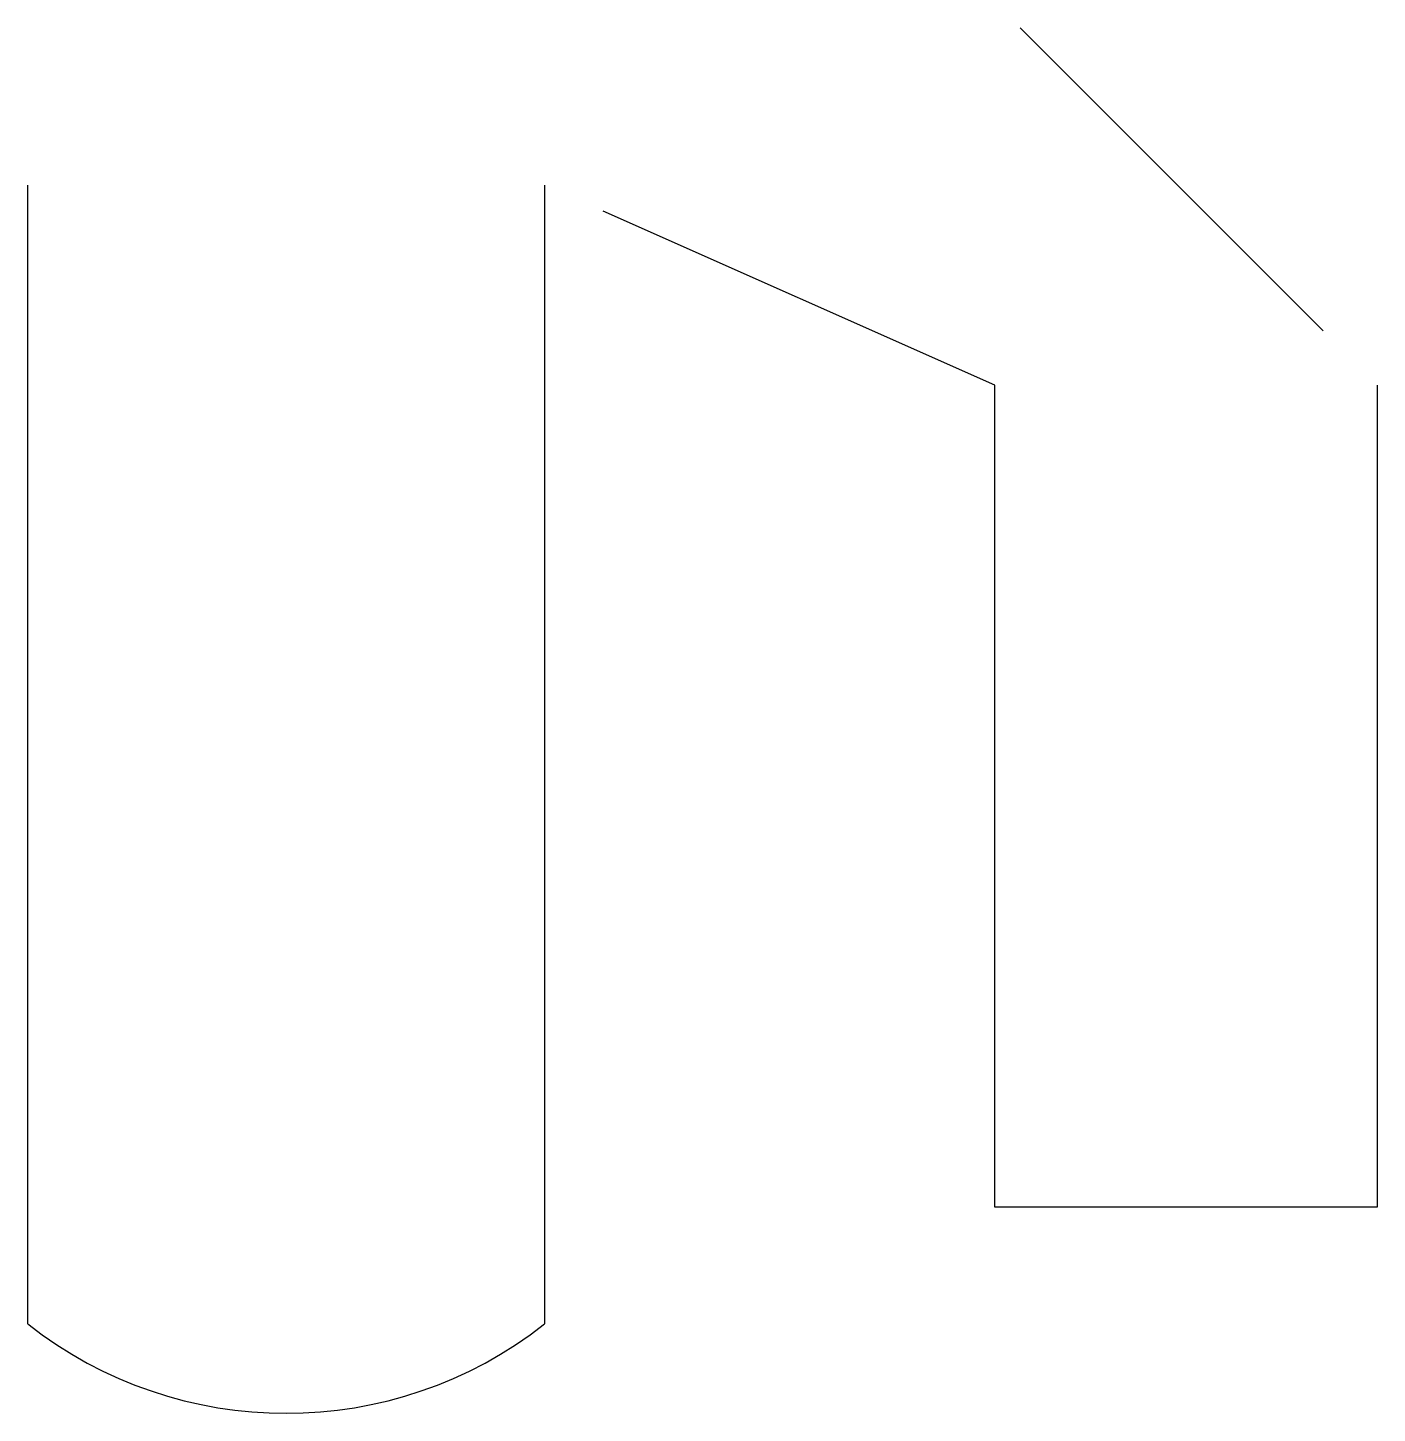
# Model space of a CAD drawing. Header units: millimetres. Extents: x -27.8 to 10, y -38.8 to 0.
import ezdxf

# ---------------------------------------------------------------- set-up
doc = ezdxf.new("R2010")
doc.units = ezdxf.units.MM
doc.linetypes.add('ACAD_ISO03W100', pattern=[30, 12, -18])
doc.linetypes.add('ACAD_ISO14W100', pattern=[24, 12, -3, 0, -3, 0, -3, 0, -3])
doc.layers.add('虚线', color=9, linetype='ACAD_ISO14W100')

msp = doc.modelspace()

# ---------------------------------------------------------------- linework, layer by layer
for p, q in [((-27.777, -36.266), (-27.777, -4.402)), ((-13.307, -4.402), (-13.307, -36.266)), ((-0.704, -33.002), (-0.704, -10)), ((10, -10), (10, -33.002)), ((10, -33.002), (-0.704, -33.002))]:
    msp.add_line(p, q)
msp.add_arc((-20.542, -27.046), 11.72, 231.8803, 308.1197)
at = {"layer": '虚线', "linetype": 'ACAD_ISO03W100'}
for p, q in [((0, 0), (10, -10)), ((-0.704, -10), (-13.307, -4.402))]:
    msp.add_line(p, q, dxfattribs=at)

doc.saveas('drawing.dxf')
